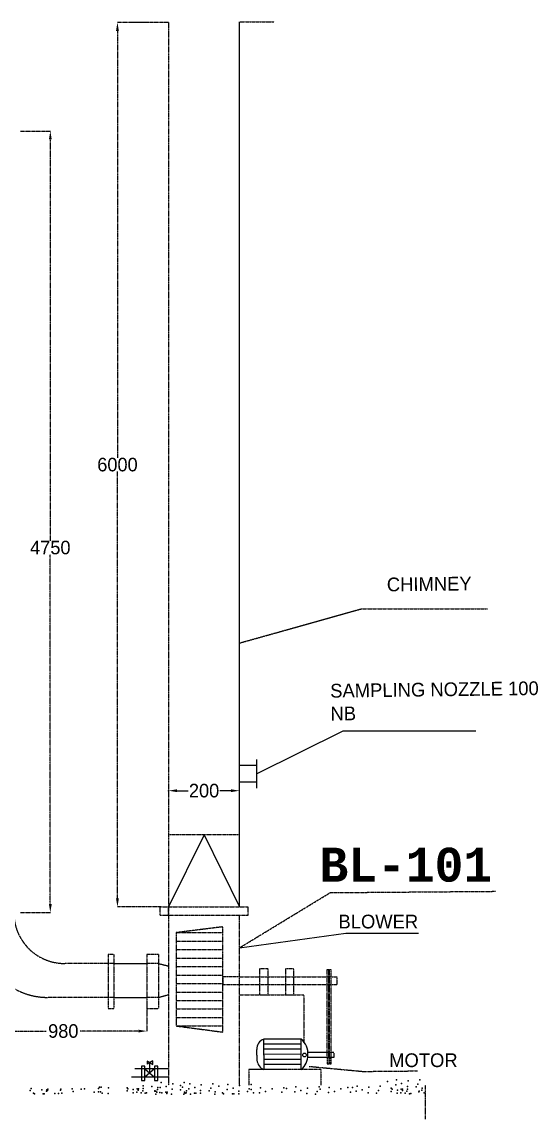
# Model space of a CAD drawing. Header units: inches. Extents: x -36349 to 130474, y -1458 to 49216.
# Drawn here: x -32495 to -29456, y -232 to 6236 of the extents above; entities that cross this region are included whole.
import ezdxf

# ---------------------------------------------------------------- set-up
doc = ezdxf.new("R2010")
doc.units = ezdxf.units.IN
doc.header["$MEASUREMENT"] = 0
doc.linetypes.add('HIDDEN', pattern=[0.375, 0.25, -0.125])
doc.layers.add('TEXT', color=6, linetype='Continuous')
doc.linetypes.add('ZIGZAG', pattern='A,0.00254,-5.08,[131,ltypeshp.shx,S=5.08,R=0,X=-5.08,Y=0],-10.16,[131,ltypeshp.shx,S=5.08,R=180,X=5.08,Y=0],-5.08', length=20.32254)
doc.dimstyles.get("Standard").update_dxf_attribs({"dimtxt": 80, "dimasz": 50, "dimexe": 0.18, "dimexo": 40, "dimgap": 0.09, "dimtad": 0, "dimtih": 1, "dimtoh": 1, "dimdec": 0, "dimzin": 0, "dimdsep": 46, "dimtxsty": 'Standard', "dimcen": 0.09, "dimclrd": 6, "dimclre": 6, "dimclrt": 5, "dimadec": 0, "dimazin": 0, "dimtfac": 1, "dimtdec": 0, "dimtofl": 0, "dimtmove": 0, "dimatfit": 3, "dimfxl": 1, "dimtolj": 1, "dimtzin": 0, "dimarcsym": 0})

# ---------------------------------------------------------------- blocks, each defined once
blk = doc.blocks.new('*D47')
at = {"layer": 'Defpoints', "color": 0, "linetype": 'HIDDEN', "transparency": 16777216}
for p in [(-31932.8, 6232.9), (-31707.3, 6232.9), (-31631.9, 1018.5)]:
    blk.add_point(p, dxfattribs=at)
at = {"layer": 'TEXT', "color": 6, "linetype": 'HIDDEN', "lineweight": -2, "transparency": 16777216}
for p, q in [((-31747.3, 6232.9), (-31933, 6232.9)), ((-31932.8, 6182.9), (-31932.8, 3665.8)), ((-31932.8, 1068.5), (-31932.8, 3585.6)), ((-31671.9, 1018.5), (-31933, 1018.5))]:
    blk.add_line(p, q, dxfattribs=at)
at = {"layer": 'TEXT', "color": 6, "linetype": 'HIDDEN', "transparency": 16777216}
for points in [[(-31941.2, 6182.9), (-31924.5, 6182.9), (-31932.8, 6232.9)], [(-31941.2, 1068.5), (-31924.5, 1068.5), (-31932.8, 1018.5)]]:
    blk.add_solid(points, dxfattribs=at)
at = {"layer": 'TEXT', "color": 5, "linetype": 'HIDDEN', "transparency": 16777216, "insert": (-31932.8, 3625.7), "char_height": 80, "width": 486.702, "attachment_point": 5}
blk.add_mtext('\\A1;{\\C7;6000}', dxfattribs=at)
blk = doc.blocks.new('*D49')
at = {"layer": 'Defpoints', "color": 0, "linetype": 'HIDDEN', "transparency": 16777216}
for p in [(-32543.2, 5592.6), (-32328.2, 5592.6), (-32543.2, 985.4)]:
    blk.add_point(p, dxfattribs=at)
at = {"layer": 'TEXT', "color": 6, "linetype": 'HIDDEN', "lineweight": -2, "transparency": 16777216}
for p, q in [((-32503.2, 5592.6), (-32328, 5592.6)), ((-32328.2, 5542.6), (-32328.2, 3177)), ((-32328.2, 1035.4), (-32328.2, 3096.9)), ((-32503.2, 985.4), (-32328, 985.4))]:
    blk.add_line(p, q, dxfattribs=at)
at = {"layer": 'TEXT', "color": 6, "linetype": 'HIDDEN', "transparency": 16777216}
for points in [[(-32336.5, 5542.6), (-32319.8, 5542.6), (-32328.2, 5592.6)], [(-32336.5, 1035.4), (-32319.8, 1035.4), (-32328.2, 985.4)]]:
    blk.add_solid(points, dxfattribs=at)
at = {"layer": 'TEXT', "color": 5, "linetype": 'HIDDEN', "transparency": 16777216, "insert": (-32328.2, 3136.9), "char_height": 80, "width": 474.618, "attachment_point": 5}
blk.add_mtext('\\A1;{\\C7;4750}', dxfattribs=at)
blk = doc.blocks.new('*D50')
at = {"layer": 'Defpoints', "color": 0, "linetype": 'HIDDEN', "transparency": 16777216}
for p in [(-32743.2, 689.9), (-31760.4, 485.4), (-32743.2, 286.9)]:
    blk.add_point(p, dxfattribs=at)
at = {"layer": 'TEXT', "color": 6, "linetype": 'HIDDEN', "lineweight": -2, "transparency": 16777216}
for p, q in [((-32743.2, 649.9), (-32743.2, 286.7)), ((-31760.4, 445.4), (-31760.4, 286.7)), ((-32693.2, 286.9), (-32351.9, 286.9)), ((-31810.4, 286.9), (-32151.7, 286.9))]:
    blk.add_line(p, q, dxfattribs=at)
at = {"layer": 'TEXT', "color": 6, "linetype": 'HIDDEN', "transparency": 16777216}
for points in [[(-32693.2, 295.2), (-32693.2, 278.5), (-32743.2, 286.9)], [(-31810.4, 295.2), (-31810.4, 278.5), (-31760.4, 286.9)]]:
    blk.add_solid(points, dxfattribs=at)
at = {"layer": 'TEXT', "color": 5, "linetype": 'HIDDEN', "transparency": 16777216, "insert": (-32251.8, 286.9), "char_height": 80, "width": 272.568, "attachment_point": 5}
blk.add_mtext('\\A1;{\\C7;980}', dxfattribs=at)
blk = doc.blocks.new('*D60')
at = {"layer": 'Defpoints', "color": 0, "linetype": 'ByBlock', "transparency": 16777216}
for p in [(-31213.7, 1703.9), (-31631.9, 1661.4), (-31213.7, 1661.4)]:
    blk.add_point(p, dxfattribs=at)
at = {"layer": 'TEXT', "color": 6, "linetype": 'ByBlock', "lineweight": -2, "transparency": 16777216}
for p, q in [((-31631.9, 1701.4), (-31631.9, 1704.1)), ((-31581.9, 1703.9), (-31516.2, 1703.9)), ((-31263.7, 1703.9), (-31329.4, 1703.9)), ((-31213.7, 1701.4), (-31213.7, 1704.1))]:
    blk.add_line(p, q, dxfattribs=at)
at = {"layer": 'TEXT', "color": 6, "linetype": 'ByBlock', "transparency": 16777216}
for points in [[(-31581.9, 1712.3), (-31581.9, 1695.6), (-31631.9, 1703.9)], [(-31263.7, 1712.3), (-31263.7, 1695.6), (-31213.7, 1703.9)]]:
    blk.add_solid(points, dxfattribs=at)
at = {"layer": 'TEXT', "color": 5, "linetype": 'ByBlock', "transparency": 16777216, "insert": (-31422.8, 1703.9), "char_height": 80, "width": 252.592, "attachment_point": 5}
blk.add_mtext('\\A1;{\\C7;200}', dxfattribs=at)

msp = doc.modelspace()

# ---------------------------------------------------------------- linework, layer by layer
at = {"color": 5, "linetype": 'HIDDEN'}
for p, q in [((-31631.9, 6232.9), (-31858.1, 6232.9)), ((-31631.9, 6232.9), (-31631.9, -32.1)), ((-31210.9, 6235.5), (-31010.4, 6235.5)), ((-31213.7, 2574.6), (-30497.7, 2775.7)), ((-30497.7, 2775.7), (-29753.3, 2775.7)), ((-31213.7, 1443.6), (-31631.9, 1443.6)), ((-31213.7, 778), (-30680, 1103)), ((-30680, 1103), (-29706.6, 1110.8)), ((-31681.9, 968.5), (-31681.9, 1018.5)), ((-31681.9, 1018.5), (-31163.7, 1018.5)), ((-31631.9, 968.5), (-31631.9, 1018.5)), ((-31163.7, 968.5), (-31163.7, 1018.5)), ((-31656.9, 968.5), (-31681.9, 968.5)), ((-31631.9, 968.5), (-31656.9, 968.5)), ((-31163.7, 968.5), (-31631.9, 968.5)), ((-31213.7, -32), (-31213.7, 968.5)), ((-31311.9, 901.5), (-31586.9, 867.1)), ((-31586.9, 867.1), (-31586.9, 317.1)), ((-31586.9, 867.1), (-31311.9, 867.1)), ((-31311.9, 651.5), (-31311.9, 901.5)), ((-31586.9, 817.1), (-31311.9, 817.1)), ((-31953.4, 739.2), (-31988.2, 739.2)), ((-31988.2, 739.2), (-31988.2, 420.7)), ((-31953.4, 739.2), (-31953.4, 420.7)), ((-31690.9, 739.2), (-31760.4, 739.2)), ((-31760.4, 739.2), (-31760.4, 420.7)), ((-31690.9, 739.2), (-31690.9, 420.7)), ((-31586.9, 767.1), (-31311.9, 767.1)), ((-31586.9, 717.1), (-31311.9, 717.1)), ((-31953.4, 685.4), (-32243.2, 685.4)), ((-31690.9, 685.4), (-31760.4, 685.4)), ((-31690.9, 685.4), (-31631.9, 670.3)), ((-31586.9, 667.1), (-31311.9, 667.1)), ((-31311.9, 606.5), (-31311.9, 651.5)), ((-31096.3, 653.9), (-31096.3, 500.2)), ((-31046.3, 653.9), (-31096.3, 653.9)), ((-31046.3, 500.2), (-31046.3, 653.9)), ((-30943.8, 653.9), (-30943.8, 500.2)), ((-30893.8, 653.9), (-30943.8, 653.9)), ((-30893.8, 500.2), (-30893.8, 653.9)), ((-30699, 130.9), (-30699, 650.1)), ((-30699, 650.1), (-30689, 650.1)), ((-30689, 131), (-30689, 650.1)), ((-30684.2, 131), (-30684.2, 650.1)), ((-30684.2, 650.1), (-30674.1, 650.1)), ((-30674.1, 91), (-30674.1, 650.1)), ((-31586.9, 617.1), (-31311.9, 617.1)), ((-31213.7, 606.5), (-31311.9, 606.5)), ((-31311.9, 606.5), (-31311.9, 561.5)), ((-31311.9, 280.9), (-31311.9, 606.5)), ((-31213.7, 606.5), (-30640.2, 606.5)), ((-30640.2, 606.5), (-30640.2, 561.5)), ((-31586.9, 567.1), (-31311.9, 567.1)), ((-31311.9, 561.5), (-31213.7, 561.5)), ((-31213.7, 561.5), (-30640.2, 561.5)), ((-31953.4, 485.4), (-32343.2, 485.4)), ((-31690.9, 485.4), (-31760.4, 485.4)), ((-31690.9, 485.4), (-31631.9, 501.8)), ((-31586.9, 517.1), (-31311.9, 517.1)), ((-31586.9, 467.1), (-31311.9, 467.1)), ((-31213.7, 500.2), (-30836, 500.2)), ((-31096.3, 500.2), (-31046.3, 500.2)), ((-30943.8, 500.2), (-30893.8, 500.2)), ((-30836, 500.2), (-30836, 223.9)), ((-31988.2, 420.7), (-31953.4, 420.7)), ((-31760.4, 420.7), (-31690.9, 420.7)), ((-31586.9, 417.1), (-31311.9, 417.1)), ((-31586.9, 367.1), (-31311.9, 367.1)), ((-31586.9, 317.1), (-31311.9, 280.9)), ((-31586.9, 317.1), (-31311.9, 317.1)), ((-30699, 131), (-30699, 91)), ((-30699, 131), (-30699, 91)), ((-30699, 131), (-30699, 91)), ((-30689, 131), (-30689, 91)), ((-30689, 131), (-30689, 91)), ((-30684.2, 131), (-30684.2, 91)), ((-30658, 161), (-30658, 131)), ((-30805, 79), (-30487.2, 49)), ((-30689, 91), (-30699, 91)), ((-30689, 91), (-30699, 91)), ((-30674.1, 91), (-30684.2, 91)), ((-30734.6, 59.5), (-31159, 59.5)), ((-31159, 59.5), (-31159, -32.2)), ((-30734.6, 59.5), (-30734.6, -31.9)), ((-30487.2, 49), (-30166.2, 52.1)), ((-30120.9, -31.5), (-30120.9, -231.8))]:
    msp.add_line(p, q, dxfattribs=at)
at = {"color": 5, "linetype": 'ByBlock'}
for p, q in [((-31213.7, 1018.5), (-31213.7, 6235.5)), ((-31113.7, 1803.2), (-30602.9, 2057.6)), ((-30602.9, 2057.6), (-29822.8, 2057.6)), ((-31113.7, 1887.8), (-31113.7, 1718.6)), ((-31213.7, 1854), (-31113.7, 1854)), ((-31113.7, 1754), (-31213.7, 1754)), ((-31422.8, 1443.6), (-31631.9, 1018.5)), ((-31422.8, 1443.6), (-31213.7, 1018.5)), ((-31791.2, 81), (-31791.2, -4.3)), ((-31771.2, 81), (-31791.2, 81)), ((-31771.2, -4.3), (-31771.2, 81)), ((-31725.2, 110.8), (-31757.9, 92.6)), ((-31742.8, 101), (-31757.9, 109.8)), ((-31757.9, 109.8), (-31757.9, 92.6)), ((-31742.8, 39.4), (-31742.8, 101)), ((-31742.8, 101), (-31725.2, 90.8)), ((-31725.2, 90.8), (-31725.2, 110.8)), ((-31714.3, 81), (-31714.3, -4.3)), ((-31694.3, 81), (-31714.3, 81)), ((-31694.3, -4.3), (-31694.3, 81)), ((-31631.8, 14.4), (-31851.1, 14.4)), ((-31631.9, 64.4), (-31830.6, 64.4)), ((-31771.2, 64.4), (-31714.3, 14.4)), ((-31714.3, 64.4), (-31771.2, 14.4)), ((-31791.2, -4.3), (-31771.2, -4.3)), ((-31714.3, -4.3), (-31694.3, -4.3))]:
    msp.add_line(p, q, dxfattribs=at)
at = {"color": 5}
for p, q in [((-31213.7, 778), (-30588.3, 864.9)), ((-30588.3, 864.9), (-30159.8, 864.9)), ((-30851.4, 209.9), (-31071.7, 209.5)), ((-30851.5, 239.9), (-31071.5, 239.5)), ((-30851.5, 239.9), (-31071.5, 239.5)), ((-31071.3, 145.3), (-31071.5, 239.5)), ((-31071.3, 145.3), (-31071.5, 239.5)), ((-30851.2, 59.9), (-30851.5, 239.9)), ((-30851.2, 59.9), (-30851.5, 239.9)), ((-31111.3, 145.3), (-31111.4, 178.7)), ((-31111.3, 145.3), (-31111.4, 178.7)), ((-31111.3, 145.3), (-31111.3, 114.5)), ((-31111.3, 145.3), (-31111.3, 114.5)), ((-30851.4, 179.9), (-31071.7, 179.5)), ((-30851.3, 149.9), (-31071.6, 149.5)), ((-31071.3, 145.3), (-31071.2, 59.5)), ((-31071.3, 145.3), (-31071.2, 59.5)), ((-30658, 161), (-30811.3, 160.8)), ((-30761.3, 160.9), (-30811.3, 160.8)), ((-30658, 131), (-30811.3, 130.8)), ((-30851.3, 119.9), (-31071.6, 119.5)), ((-30851.2, 89.9), (-31071.5, 89.5)), ((-30939, 59.9), (-31159, 59.5)), ((-30939, 59.9), (-31159, 59.5))]:
    msp.add_line(p, q, dxfattribs=at)
at = {"color": 5, "linetype": 'ZIGZAG'}
for p, q in [((-31953.4, 685.4), (-31760.4, 685.4)), ((-31953.4, 485.4), (-31760.4, 485.3))]:
    msp.add_line(p, q, dxfattribs=at)
at = {"color": 5}
msp.add_circle((-30831.3, 145.8), 11, dxfattribs=at)
at = {"color": 5, "linetype": 'HIDDEN'}
for centre, radius in [((-32243.2, 985.4), 300), ((-32343.2, 885.4), 400)]:
    msp.add_arc(centre, radius, 180, 270, dxfattribs=at)
at = {"color": 5}
for centre, radius, start, end in [((-31053.7, 184.3), 57.9, 107.86835, 185.54613), ((-31053.7, 184.3), 57.9, 107.86835, 185.54613), ((-30925.2, 152.8), 114.1, 356.49533, 49.75631), ((-30921.7, 144.8), 110.4, 309.72552, 0.448), ((-31045.1, 120.6), 66.4, 185.20389, 246.90758), ((-31045.1, 120.6), 66.4, 185.20389, 246.90758)]:
    msp.add_arc(centre, radius, start, end, dxfattribs=at)
at = {"color": 5, "linetype": 'HIDDEN'}
for p in [(-32447.1, -63.1), (-32440.7, -51.4), (-32377.4, -59.5), (-32349.4, -58.6), (-32344.9, -63.1), (-32343.1, -55.9), (-32269, -62.2), (-32266.2, -55), (-32200.2, -53.2), (-32146, -55), (-32126.1, -53.2), (-32043.6, -51.3), (-32039.1, -43.2), (-32028.2, -43.2), (-31985.7, -48.6), (-31876.4, -47.6), (-31871, -53), (-31840.2, -58.4), (-31817.6, -53), (-31810.4, -61.1), (-31809.5, -53), (-31780.6, -36.7), (-31780.6, -52.1), (-31729.9, -39.5), (-31696.5, -58.4), (-31694.7, -45.8), (-31681.1, -46.2), (-31675.7, -17.2), (-31645.8, -38.9), (-31611.5, -56.1), (-31607.7, -23.5), (-31561.5, -33.4), (-31560.8, -58.8), (-31550.7, -43.3), (-31539.1, -17.2), (-31512.7, -53.3), (-31507.3, -24.3), (-31477.4, -46), (-31443.1, -63.2), (-31439.3, -30.6), (-31382.3, -50.4), (-31370.7, -24.3), (-31336.4, -37.5), (-31287.6, -57.3), (-31282.1, -28.4), (-31252.3, -50.1), (-31214.1, -34.6), (-31157.2, -54.5), (-31145.6, -28.4), (-31144.8, -56.8), (-31090.6, -47.7), (-31022.6, -54), (-30954.1, -47.7), (-30936.7, -51.7), (-30882.5, -42.6), (-30852.6, -64.3), (-30814.5, -48.9), (-30745.9, -42.6), (-30739.8, -55.7), (-30685.6, -46.7), (-30617.6, -52.9), (-30575.8, -46.6), (-30549.1, -46.7), (-30521.6, -37.5), (-30491.8, -59.2), (-30453.6, -43.7), (-30396.6, -63.6), (-30385.1, -37.5), (-30343.6, -9.9), (-30321, -50.6), (-30315.5, -56), (-30294.7, -29.8), (-30289.3, -0.9), (-30284.8, -61.4), (-30262.2, -56), (-30259.5, -22.6), (-30254.9, -64.1), (-30254, -56), (-30225.1, -39.7), (-30225.1, -55.1), (-30221.3, -7.1), (-30174.5, -42.4), (-30164.4, -27), (-30152.8, -0.9), (-30141, -61.4), (-30139.2, -48.8), (-32427.2, -79.4), (-32420.8, -83.9), (-32369.3, -83.9), (-32364.8, -83.9), (-32350.3, -67.6), (-32300.6, -81.2), (-32279.8, -81.2), (-32259.9, -78.5), (-32193.9, -68.6), (-32070.7, -73), (-32043.6, -72.1), (-32032.8, -70.3), (-32022.8, -78.4), (-31987.6, -80.2), (-31876.4, -65.7), (-31841.1, -76.5), (-31819.4, -73.8), (-31794.1, -76.5), (-31784.2, -64.7), (-31768.8, -79.2), (-31761.6, -77.4), (-31713.6, -67.5), (-31711.9, -64.7), (-31707.3, -66.9), (-31707.3, -85), (-31701.9, -72.3), (-31682.9, -74.7), (-31671.1, -77.8), (-31648.5, -72.3), (-31641.3, -80.5), (-31640.4, -72.3), (-31615.1, -84.1), (-31542.7, -84.1), (-31538.9, -74), (-31533.5, -79.4), (-31527.4, -77.8), (-31525.6, -65.1), (-31502.7, -84.9), (-31480.1, -79.4), (-31472, -79.4), (-31443.1, -78.5), (-31392.4, -65.9), (-31359, -84.9), (-31357.2, -72.2), (-31313.8, -78.1), (-31308.3, -83.5), (-31255, -83.5), (-31246.8, -83.5), (-31217.9, -67.3), (-31217.9, -82.6), (-31167.3, -70), (-31132, -76.3), (-31096, -76.7), (-31060.8, -69.4), (-30965.6, -73.9), (-30887.9, -71.5), (-30818.3, -81.5), (-30767.6, -84.2), (-30757.5, -68.7), (-30691, -75.6), (-30655.8, -68.4), (-30560.6, -72.8), (-30527, -66.4), (-30457.4, -76.4), (-30406.8, -79.1), (-30321, -68.6), (-30285.7, -79.5), (-30264, -76.8), (-30238.7, -79.5), (-30228.7, -67.7), (-30213.4, -82.2), (-30206.1, -80.4), (-30158.2, -70.4), (-30156.4, -67.7), (-30127.5, -77.7)]:
    msp.add_point(p, dxfattribs=at)

# ---------------------------------------------------------------- texts
at = {"color": 7, "lineweight": -3, "char_height": 81, "width": 1257.688, "attachment_point": 1, "rotation": 0.72135}
for s, insert in [('CHIMNEY', (-30347.2, 2959.7)), ('SAMPLING NOZZLE 100 NB', (-30680.8, 2333.4))]:
    msp.add_mtext(s, dxfattribs=dict(at, insert=insert))
at = {"color": 7, "lineweight": -3}
for s, insert, char_height, width, attachment_point in [('{\\fMonospac821 BT|b1|i0|c0|p49;BL-101}', (-29726.6, 1367.6), 200, 3266.861, 3), ('BLOWER', (-30631.6, 973), 81, 1257.688, 1), ('MOTOR', (-30333, 155.6), 81, 1257.688, 1)]:
    msp.add_mtext(s, dxfattribs=dict(at, insert=insert, char_height=char_height, width=width, attachment_point=attachment_point))

# ---------------------------------------------------------------- dimensions: what is measured, and where the dimension line sits
at = {"layer": 'TEXT', "color": 18, "linetype": 'HIDDEN', "true_color": 0x000000}
dim = msp.add_linear_dim(base=(-31932.8, 6232.9), p1=(-31631.9, 1018.5), p2=(-31707.3, 6232.9), angle=90, text='{\\C7;6000}', dimstyle='Standard', dxfattribs=at)
dim.commit()
dim.dimension.update_dxf_attribs({"geometry": '*D47', "text_midpoint": (-31932.8, 3625.7)})
dim = msp.add_linear_dim(base=(-32328.2, 5592.6), p1=(-32543.2, 985.4), p2=(-32543.2, 5592.6), angle=90, text='{\\C7;4750}', dimstyle='Standard', dxfattribs=at)
dim.commit()
dim.dimension.update_dxf_attribs({"geometry": '*D49', "text_midpoint": (-32328.2, 3136.9), "dimtype": 160})
at = {"layer": 'TEXT', "color": 18, "linetype": 'ByBlock', "true_color": 0x000000}
dim = msp.add_linear_dim(base=(-31213.7, 1703.9), p1=(-31631.9, 1661.4), p2=(-31213.7, 1661.4), text='{\\C7;200}', dimstyle='Standard', dxfattribs=at)
dim.commit()
dim.dimension.update_dxf_attribs({"geometry": '*D60', "text_midpoint": (-31422.8, 1703.9)})
at = {"layer": 'TEXT', "color": 18, "linetype": 'HIDDEN', "true_color": 0x000000}
dim = msp.add_linear_dim(base=(-32743.2, 286.9), p1=(-31760.4, 485.4), p2=(-32743.2, 689.9), text='{\\C7;980}', dimstyle='Standard', dxfattribs=at)
dim.commit()
dim.dimension.update_dxf_attribs({"geometry": '*D50', "text_midpoint": (-32251.8, 286.9)})

doc.saveas('drawing.dxf')
